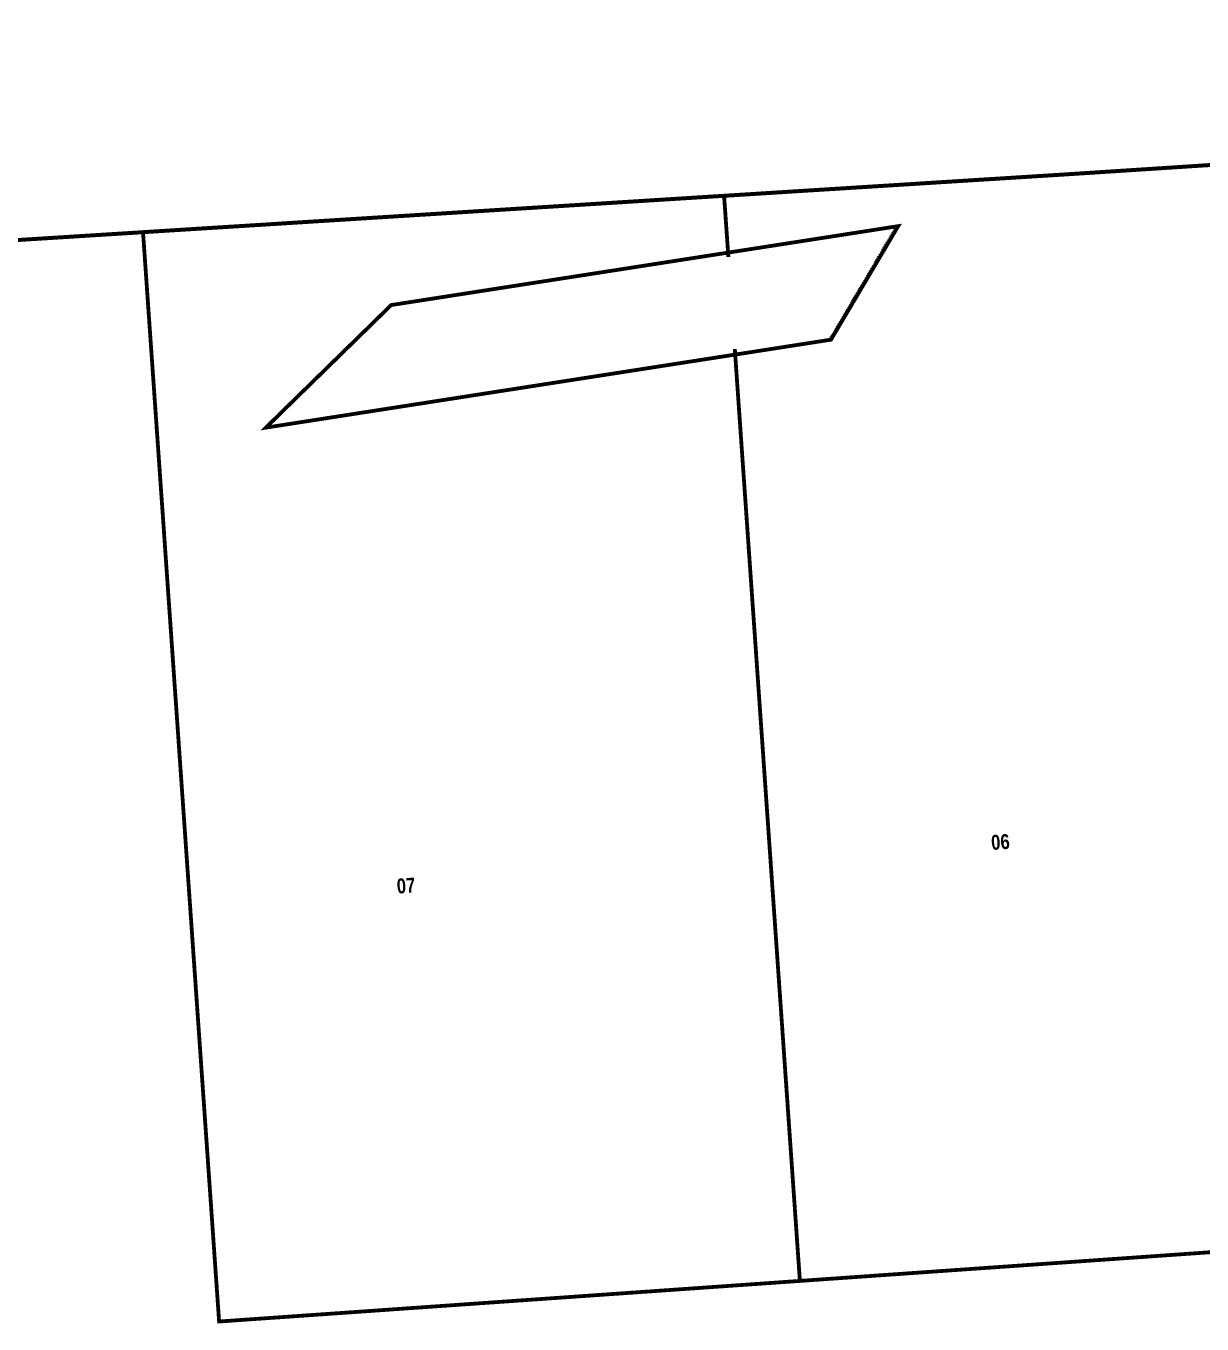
# Model space of a CAD drawing. Header units: millimetres. Extents: x 50357 to 985146, y 723188 to 1803594.
# Drawn here: x 834847.8 to 834966.1, y 820069.2 to 820199.9 of the extents above; entities that cross this region are included whole.
import ezdxf

# ---------------------------------------------------------------- set-up
doc = ezdxf.new("R2010")
doc.units = ezdxf.units.MM
doc.header["$LTSCALE"] = 3
doc.header["$MEASUREMENT"] = 0
for name, pattern in [('DASHED', [19.05, 12.7, -6.35]), ('DIVIDE', [1.25, 0.5, -0.25, 0, -0.25, 0, -0.25]), ('x-boundary$0$DGN Style 4', [76.563414, 38.257796, -19.128898, 0.047822, -19.128898])]:
    doc.linetypes.add(name, pattern=pattern)
doc.layers.get('Defpoints').update_dxf_attribs({"color": 32})
doc.layers.add('_PARCEL BOUNDARY', color=10, linetype='DASHED')
doc.layers.add('x-boundary$0$AR-SIMS_BL_', color=7, linetype='x-boundary$0$DGN Style 4', true_color=0xff0505)
doc.styles.add('_BOLD', font='arialbd.ttf', dxfattribs={"width": 0.8})

# ---------------------------------------------------------------- blocks, each defined once
blk = doc.blocks.new('PARCEL BOUNDARY')
at = {"layer": '_PARCEL BOUNDARY', "ltscale": 0.2, "const_width": 400}
blk.add_lwpolyline([(834868247, 817552295, 0.0912828), (834872755, 817559703, 0.0618581), (834874097, 817565165), (834880689, 817565564), (834904743, 817565941, 0.0773406), (834909189, 817557307, 0.267473), (834920028, 817552490, 0.0363773), (834937243, 817555572, 0.2494227), (834949395, 817566641), (834966122, 817566903), (835091811, 817574777), (835119690, 817576586), (835121800, 817571864, 0.0736969), (835125906, 817566838), (835207274, 817579502), (835208699, 817570346), (835222078, 817575222), (835227487, 817576187, 0.0490537), (835256687, 817584425), (835337017, 817589446, -0.0621863), (835336510, 817536749, 0.0557122), (835335348, 817485197), (835335994, 817477945), (835339286, 817458795)], format="xyb", dxfattribs=at)
at = {"layer": '_PARCEL BOUNDARY', "ltscale": 100, "const_width": 383}
for points in [[(835057266, 817572573), (835057694, 817566447)], [(834998779, 817568931), (835006438, 817459316), (835125949, 817467671)], [(835058341, 817557187), (835064894, 817463400)]]:
    blk.add_lwpolyline(points, dxfattribs=at)
at = {"layer": '_PARCEL BOUNDARY', "ltscale": 100, "const_width": 383, "flags": 128}
blk.add_lwpolyline([(835074785, 817569558), (835023756, 817561615), (835011142, 817549279), (835068023, 817558132)], close=True, dxfattribs=at)
at = {"layer": 'Defpoints', "style": '_BOLD', "width": 0.8}
for s, p in [('06', (835084195, 817506770, 994000)), ('07', (835024373, 817502377, 994000))]:
    blk.add_text(s, height=1500, rotation=4.00124, dxfattribs=at).set_placement(p)

msp = doc.modelspace()

# ---------------------------------------------------------------- linework, layer by layer
at = {"layer": 'x-boundary$0$AR-SIMS_BL_', "linetype": 'DIVIDE', "ltscale": 0.01, "flags": 128}
msp.add_lwpolyline([(834935.3101, 820179.6598), (834884.2811, 820171.7168), (834871.6671, 820159.3808), (834928.5481, 820168.2338)], close=True, dxfattribs=at)

# ---------------------------------------------------------------- block references
at = {"layer": '_PARCEL BOUNDARY', "ltscale": 0.2, "xscale": 0.001, "yscale": 0.001, "zscale": 0.001, "rotation": 359.998908534026}
msp.add_blockref('PARCEL BOUNDARY', (-154.8035, 2626.0798, -0.0001), dxfattribs=at)

doc.saveas('drawing.dxf')
